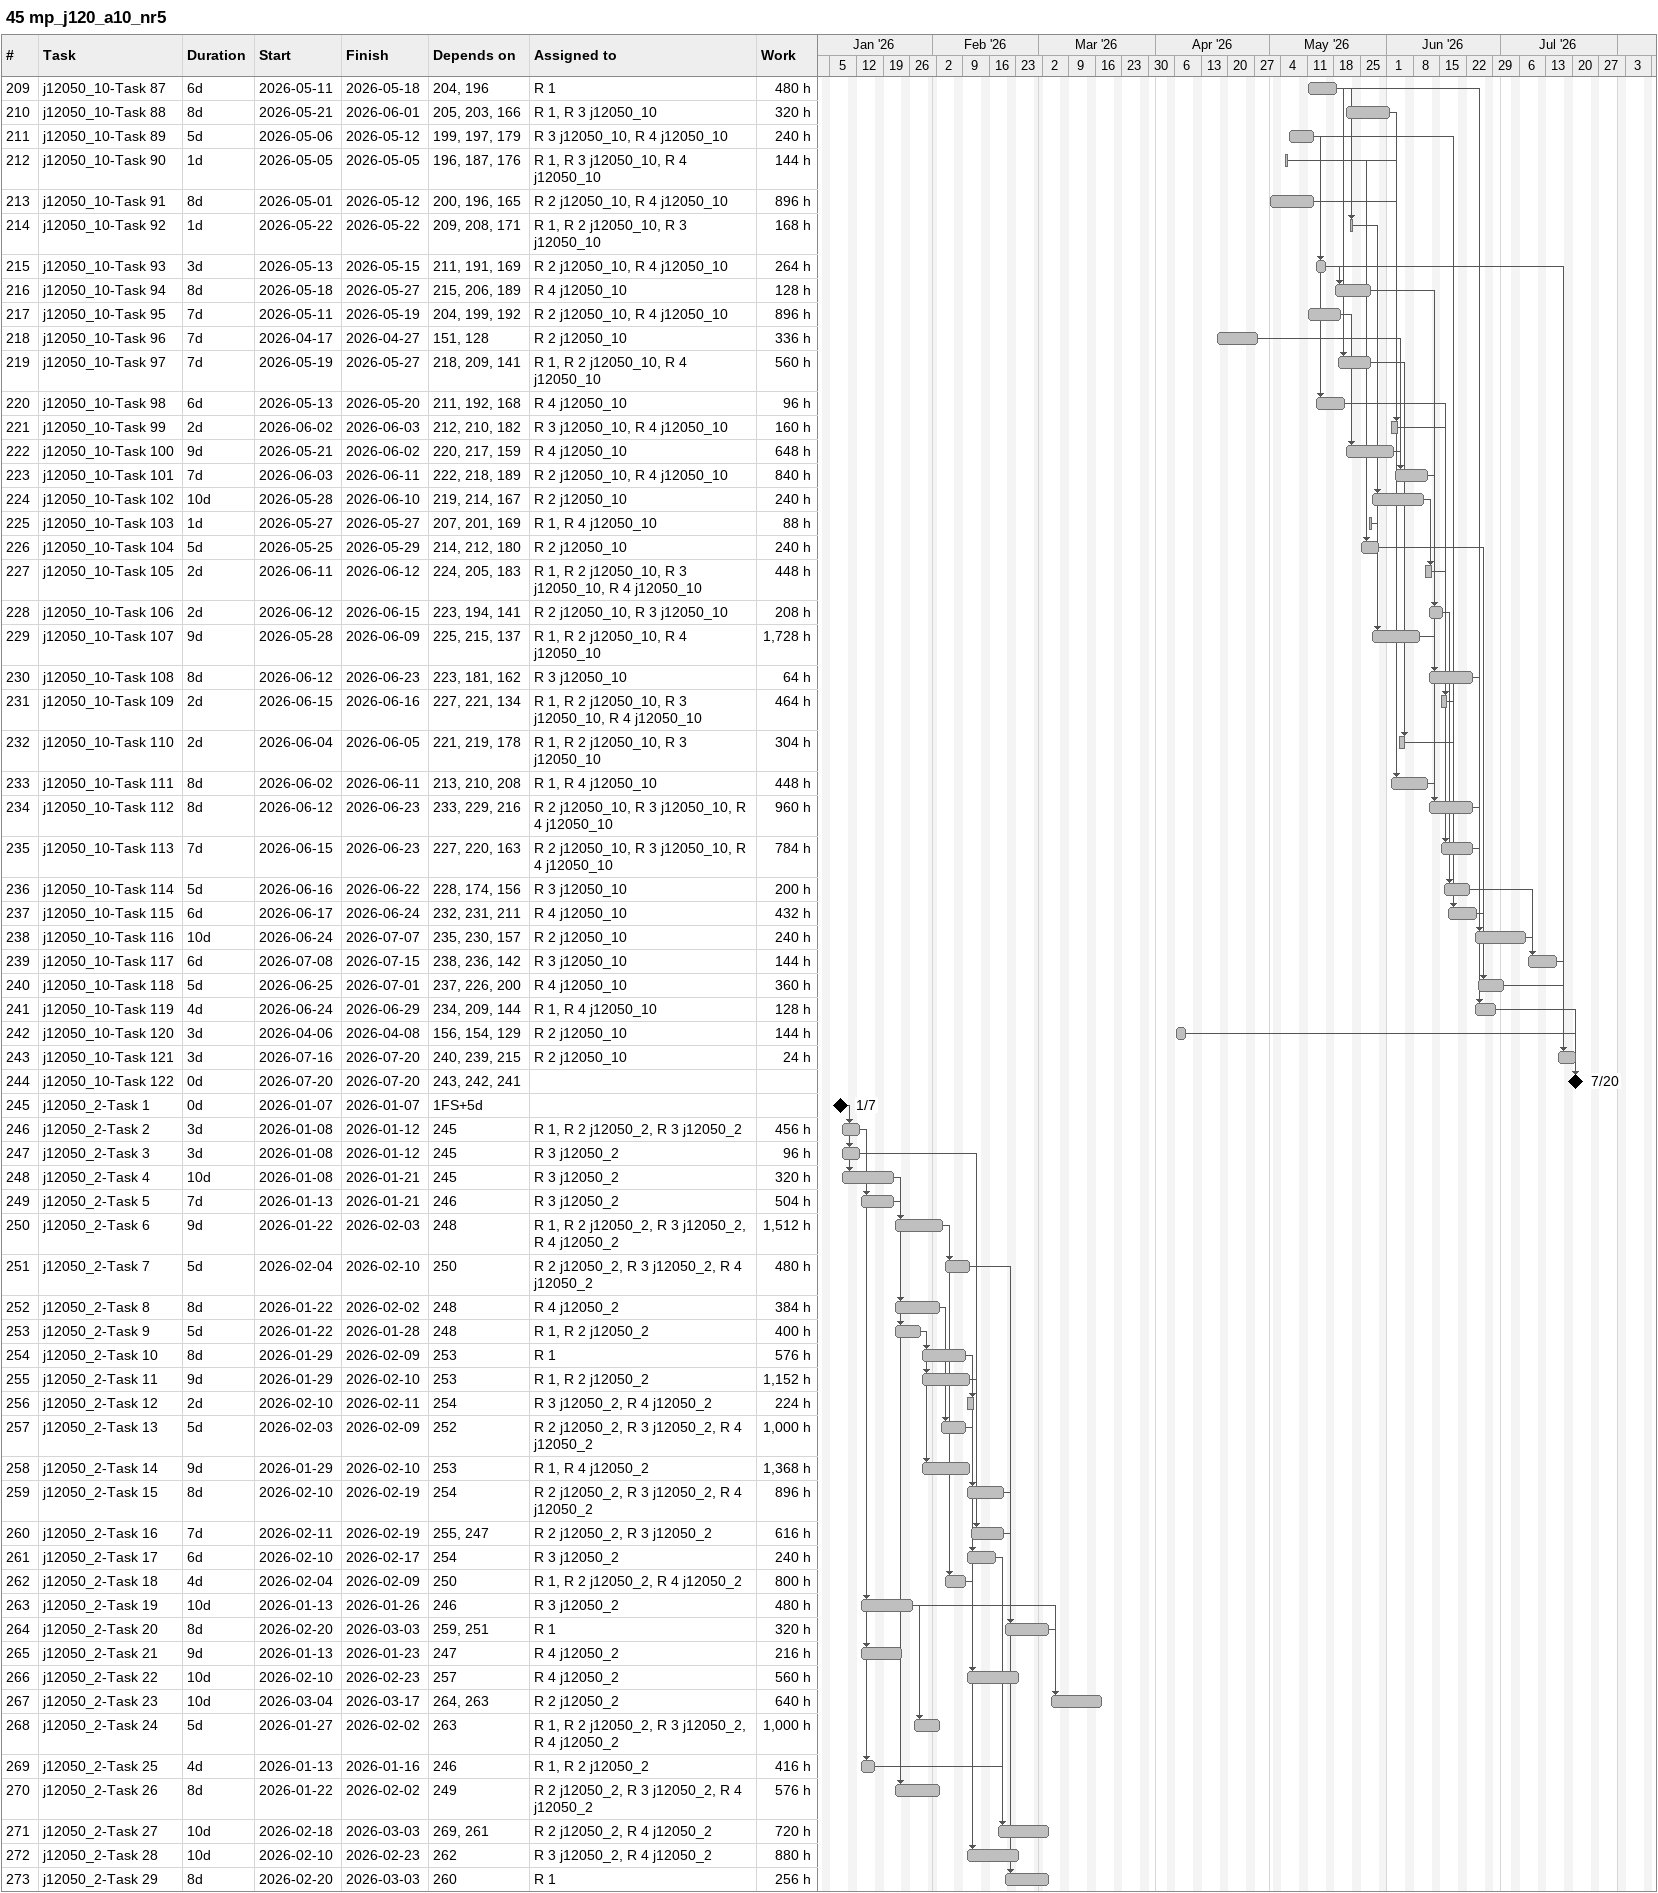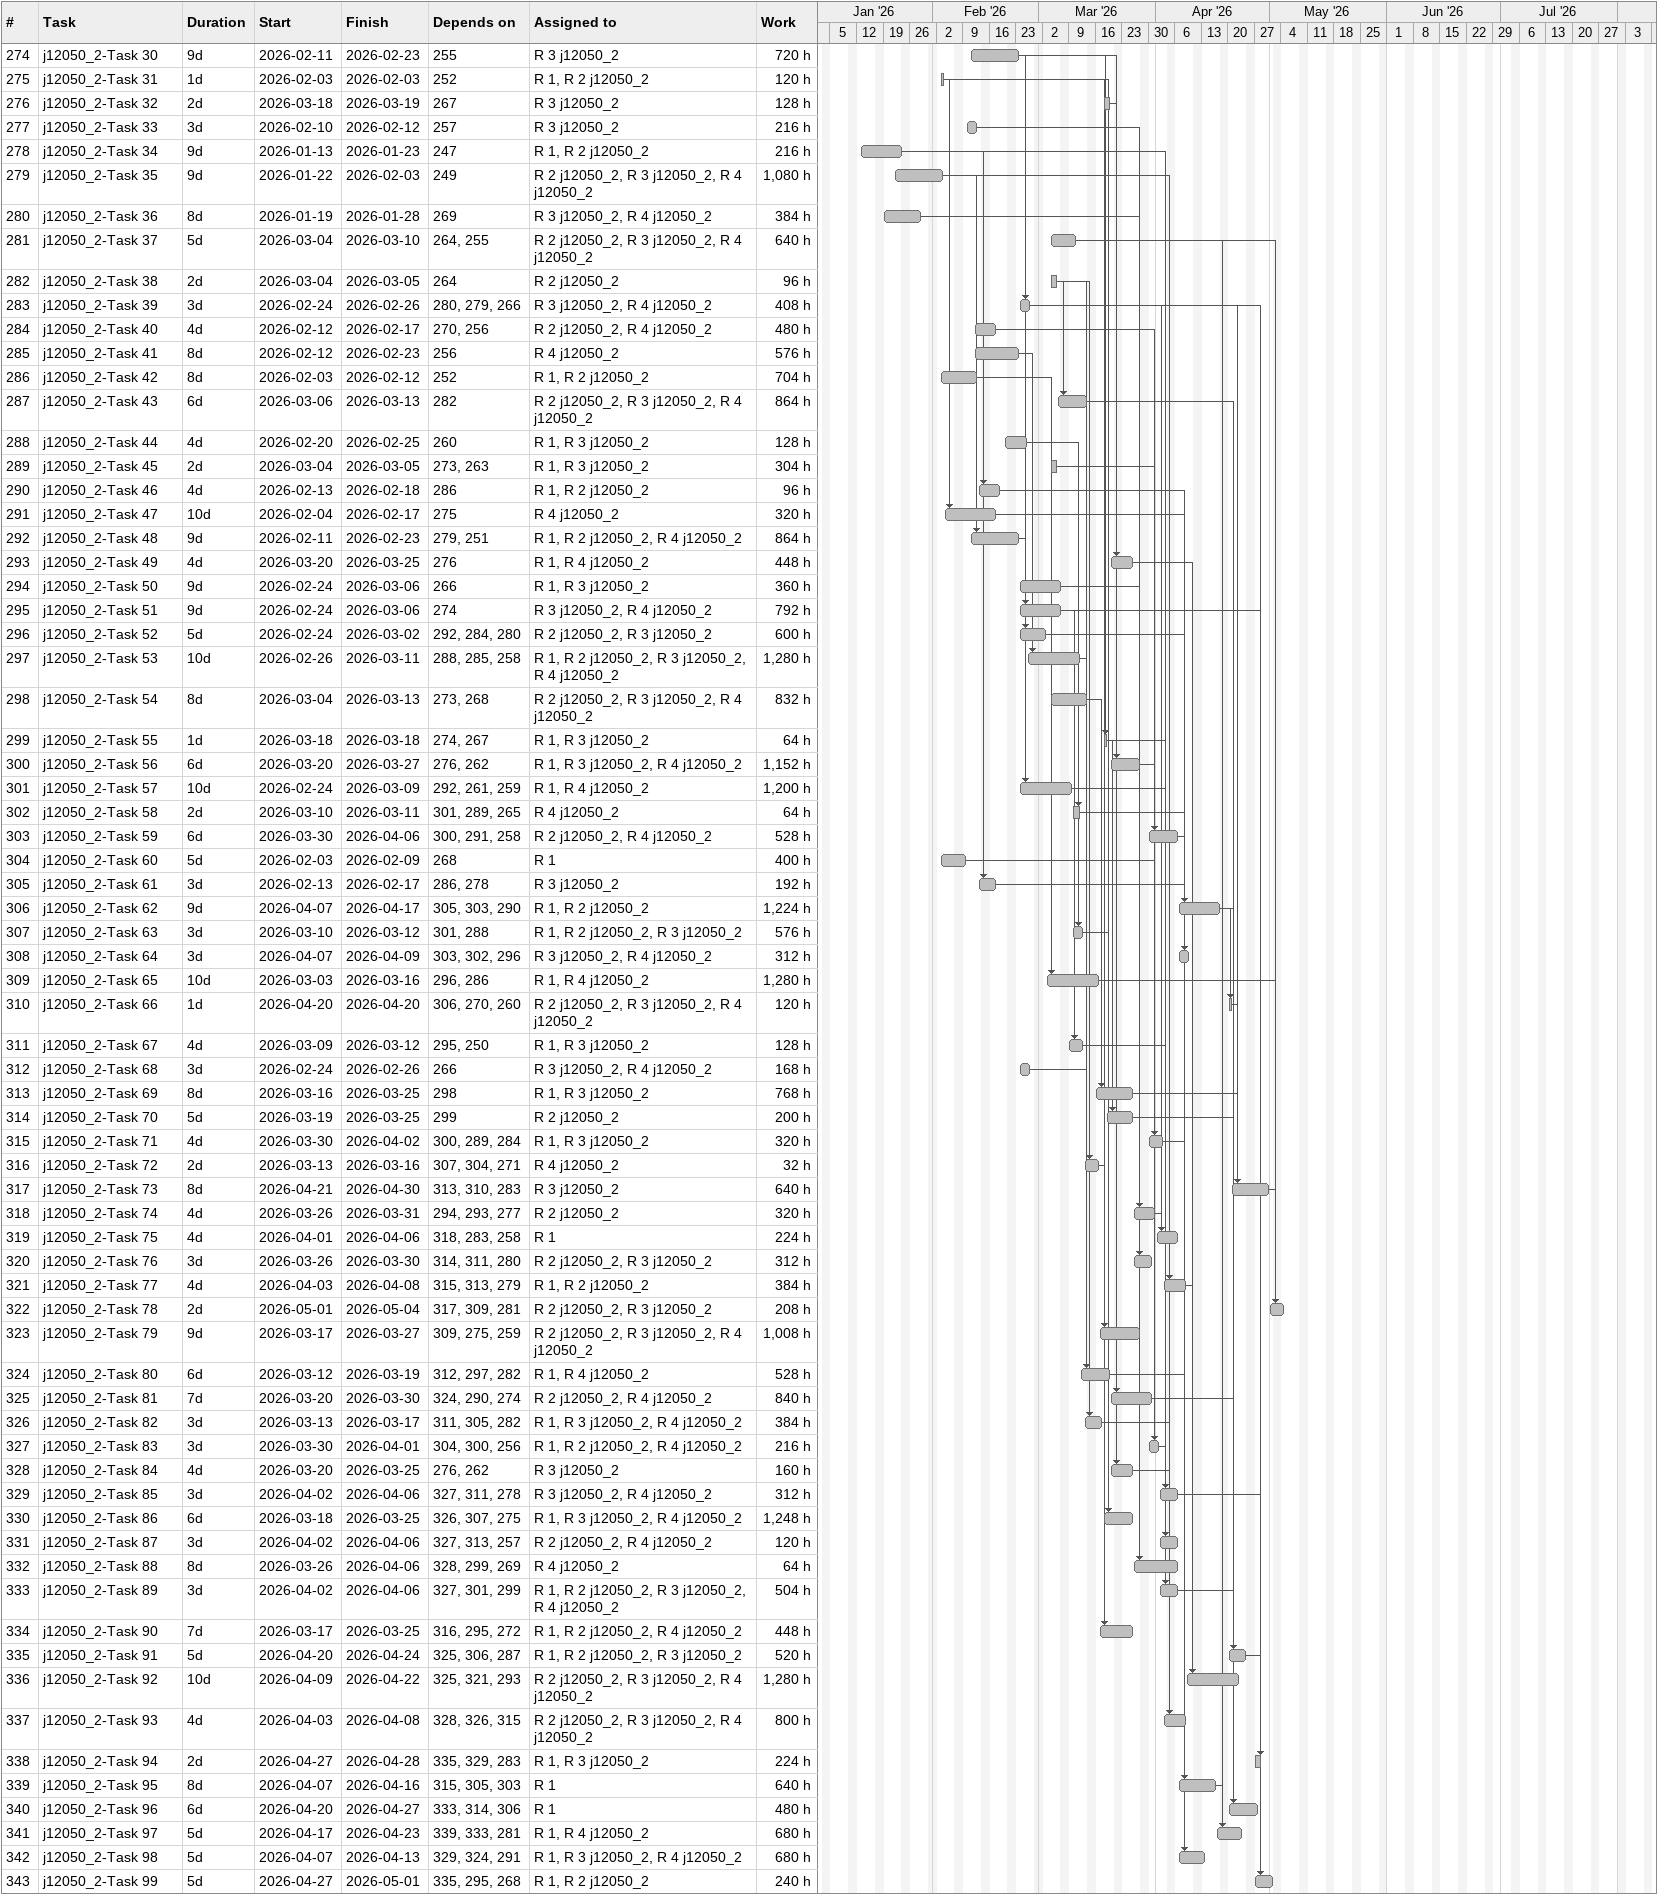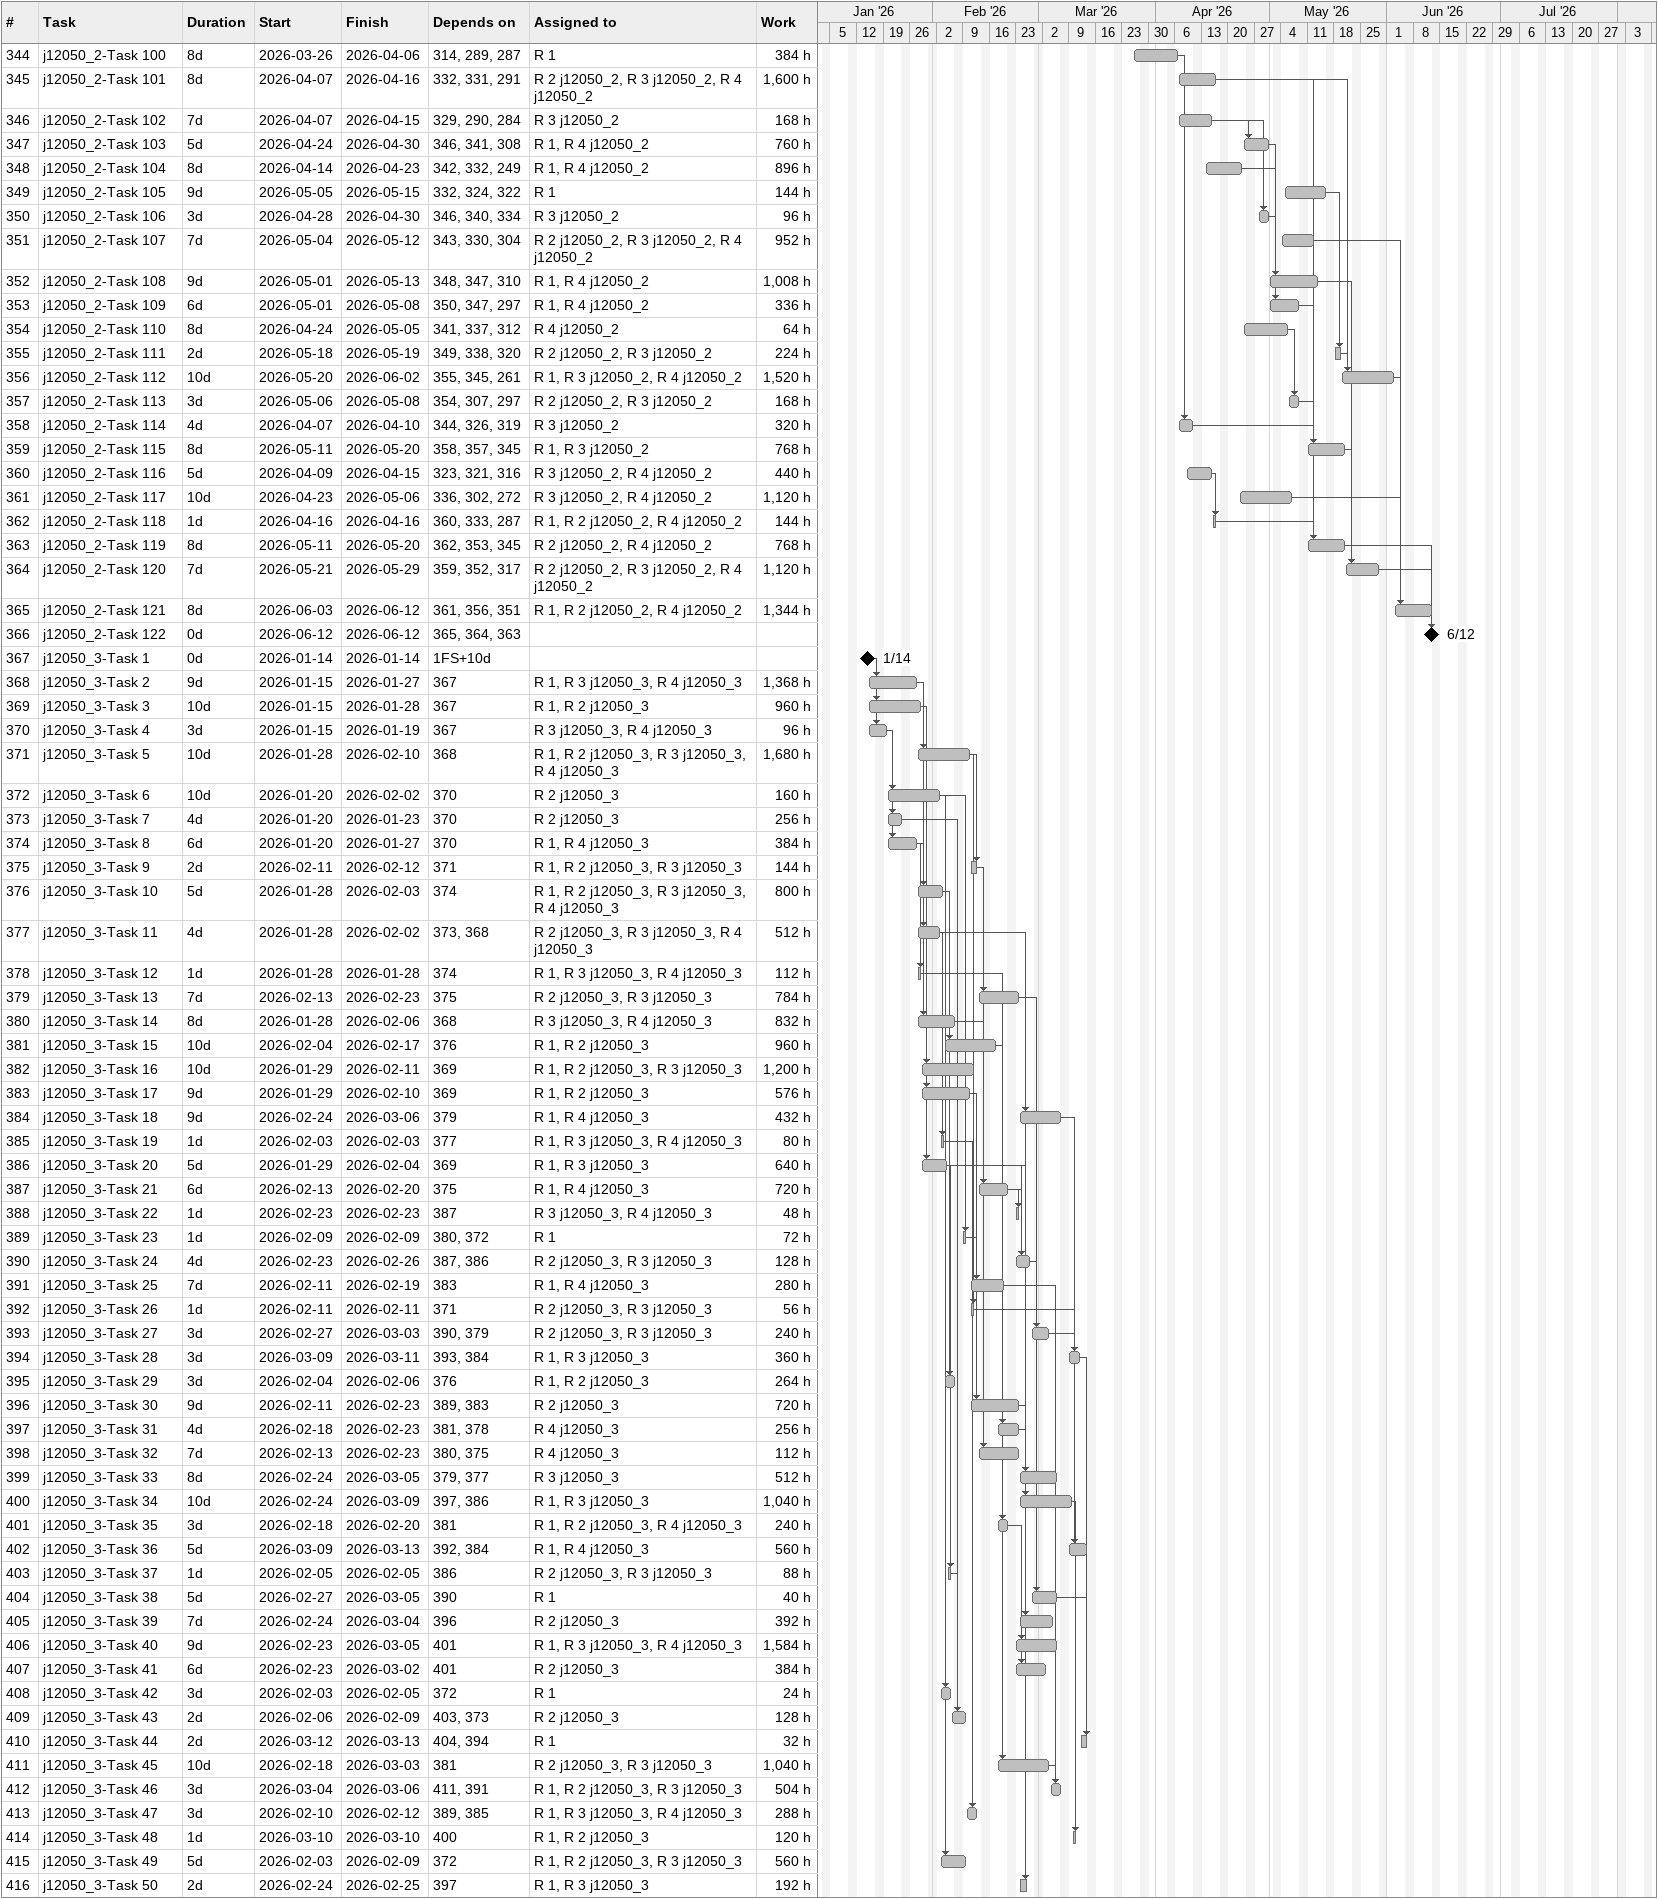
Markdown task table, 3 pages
45 mp_j120_a10_nr5

| ID | Task | Duration | Start | Finish | Predecessors | Resources | Work (h) |
|---|---|---|---|---|---|---|---|
| 209 | j12050_10-Task 87 | 6d | 2026-05-11 | 2026-05-18 | 204, 196 | R 1 | 480 |
| 210 | j12050_10-Task 88 | 8d | 2026-05-21 | 2026-06-01 | 205, 203, 166 | R 1, R 3 j12050_10 | 320 |
| 211 | j12050_10-Task 89 | 5d | 2026-05-06 | 2026-05-12 | 199, 197, 179 | R 3 j12050_10, R 4 j12050_10 | 240 |
| 212 | j12050_10-Task 90 | 1d | 2026-05-05 | 2026-05-05 | 196, 187, 176 | R 1, R 3 j12050_10, R 4 j12050_10 | 144 |
| 213 | j12050_10-Task 91 | 8d | 2026-05-01 | 2026-05-12 | 200, 196, 165 | R 2 j12050_10, R 4 j12050_10 | 896 |
| 214 | j12050_10-Task 92 | 1d | 2026-05-22 | 2026-05-22 | 209, 208, 171 | R 1, R 2 j12050_10, R 3 j12050_10 | 168 |
| 215 | j12050_10-Task 93 | 3d | 2026-05-13 | 2026-05-15 | 211, 191, 169 | R 2 j12050_10, R 4 j12050_10 | 264 |
| 216 | j12050_10-Task 94 | 8d | 2026-05-18 | 2026-05-27 | 215, 206, 189 | R 4 j12050_10 | 128 |
| 217 | j12050_10-Task 95 | 7d | 2026-05-11 | 2026-05-19 | 204, 199, 192 | R 2 j12050_10, R 4 j12050_10 | 896 |
| 218 | j12050_10-Task 96 | 7d | 2026-04-17 | 2026-04-27 | 151, 128 | R 2 j12050_10 | 336 |
| 219 | j12050_10-Task 97 | 7d | 2026-05-19 | 2026-05-27 | 218, 209, 141 | R 1, R 2 j12050_10, R 4 j12050_10 | 560 |
| 220 | j12050_10-Task 98 | 6d | 2026-05-13 | 2026-05-20 | 211, 192, 168 | R 4 j12050_10 | 96 |
| 221 | j12050_10-Task 99 | 2d | 2026-06-02 | 2026-06-03 | 212, 210, 182 | R 3 j12050_10, R 4 j12050_10 | 160 |
| 222 | j12050_10-Task 100 | 9d | 2026-05-21 | 2026-06-02 | 220, 217, 159 | R 4 j12050_10 | 648 |
| 223 | j12050_10-Task 101 | 7d | 2026-06-03 | 2026-06-11 | 222, 218, 189 | R 2 j12050_10, R 4 j12050_10 | 840 |
| 224 | j12050_10-Task 102 | 10d | 2026-05-28 | 2026-06-10 | 219, 214, 167 | R 2 j12050_10 | 240 |
| 225 | j12050_10-Task 103 | 1d | 2026-05-27 | 2026-05-27 | 207, 201, 169 | R 1, R 4 j12050_10 | 88 |
| 226 | j12050_10-Task 104 | 5d | 2026-05-25 | 2026-05-29 | 214, 212, 180 | R 2 j12050_10 | 240 |
| 227 | j12050_10-Task 105 | 2d | 2026-06-11 | 2026-06-12 | 224, 205, 183 | R 1, R 2 j12050_10, R 3 j12050_10, R 4 j12050_10 | 448 |
| 228 | j12050_10-Task 106 | 2d | 2026-06-12 | 2026-06-15 | 223, 194, 141 | R 2 j12050_10, R 3 j12050_10 | 208 |
| 229 | j12050_10-Task 107 | 9d | 2026-05-28 | 2026-06-09 | 225, 215, 137 | R 1, R 2 j12050_10, R 4 j12050_10 | 1728 |
| 230 | j12050_10-Task 108 | 8d | 2026-06-12 | 2026-06-23 | 223, 181, 162 | R 3 j12050_10 | 64 |
| 231 | j12050_10-Task 109 | 2d | 2026-06-15 | 2026-06-16 | 227, 221, 134 | R 1, R 2 j12050_10, R 3 j12050_10, R 4 j12050_10 | 464 |
| 232 | j12050_10-Task 110 | 2d | 2026-06-04 | 2026-06-05 | 221, 219, 178 | R 1, R 2 j12050_10, R 3 j12050_10 | 304 |
| 233 | j12050_10-Task 111 | 8d | 2026-06-02 | 2026-06-11 | 213, 210, 208 | R 1, R 4 j12050_10 | 448 |
| 234 | j12050_10-Task 112 | 8d | 2026-06-12 | 2026-06-23 | 233, 229, 216 | R 2 j12050_10, R 3 j12050_10, R 4 j12050_10 | 960 |
| 235 | j12050_10-Task 113 | 7d | 2026-06-15 | 2026-06-23 | 227, 220, 163 | R 2 j12050_10, R 3 j12050_10, R 4 j12050_10 | 784 |
| 236 | j12050_10-Task 114 | 5d | 2026-06-16 | 2026-06-22 | 228, 174, 156 | R 3 j12050_10 | 200 |
| 237 | j12050_10-Task 115 | 6d | 2026-06-17 | 2026-06-24 | 232, 231, 211 | R 4 j12050_10 | 432 |
| 238 | j12050_10-Task 116 | 10d | 2026-06-24 | 2026-07-07 | 235, 230, 157 | R 2 j12050_10 | 240 |
| 239 | j12050_10-Task 117 | 6d | 2026-07-08 | 2026-07-15 | 238, 236, 142 | R 3 j12050_10 | 144 |
| 240 | j12050_10-Task 118 | 5d | 2026-06-25 | 2026-07-01 | 237, 226, 200 | R 4 j12050_10 | 360 |
| 241 | j12050_10-Task 119 | 4d | 2026-06-24 | 2026-06-29 | 234, 209, 144 | R 1, R 4 j12050_10 | 128 |
| 242 | j12050_10-Task 120 | 3d | 2026-04-06 | 2026-04-08 | 156, 154, 129 | R 2 j12050_10 | 144 |
| 243 | j12050_10-Task 121 | 3d | 2026-07-16 | 2026-07-20 | 240, 239, 215 | R 2 j12050_10 | 24 |
| 244 | j12050_10-Task 122 | 0d | 2026-07-20 | 2026-07-20 | 243, 242, 241 |  |  |
| 245 | j12050_2-Task 1 | 0d | 2026-01-07 | 2026-01-07 | 1FS+5d |  |  |
| 246 | j12050_2-Task 2 | 3d | 2026-01-08 | 2026-01-12 | 245 | R 1, R 2 j12050_2, R 3 j12050_2 | 456 |
| 247 | j12050_2-Task 3 | 3d | 2026-01-08 | 2026-01-12 | 245 | R 3 j12050_2 | 96 |
| 248 | j12050_2-Task 4 | 10d | 2026-01-08 | 2026-01-21 | 245 | R 3 j12050_2 | 320 |
| 249 | j12050_2-Task 5 | 7d | 2026-01-13 | 2026-01-21 | 246 | R 3 j12050_2 | 504 |
| 250 | j12050_2-Task 6 | 9d | 2026-01-22 | 2026-02-03 | 248 | R 1, R 2 j12050_2, R 3 j12050_2, R 4 j12050_2 | 1512 |
| 251 | j12050_2-Task 7 | 5d | 2026-02-04 | 2026-02-10 | 250 | R 2 j12050_2, R 3 j12050_2, R 4 j12050_2 | 480 |
| 252 | j12050_2-Task 8 | 8d | 2026-01-22 | 2026-02-02 | 248 | R 4 j12050_2 | 384 |
| 253 | j12050_2-Task 9 | 5d | 2026-01-22 | 2026-01-28 | 248 | R 1, R 2 j12050_2 | 400 |
| 254 | j12050_2-Task 10 | 8d | 2026-01-29 | 2026-02-09 | 253 | R 1 | 576 |
| 255 | j12050_2-Task 11 | 9d | 2026-01-29 | 2026-02-10 | 253 | R 1, R 2 j12050_2 | 1152 |
| 256 | j12050_2-Task 12 | 2d | 2026-02-10 | 2026-02-11 | 254 | R 3 j12050_2, R 4 j12050_2 | 224 |
| 257 | j12050_2-Task 13 | 5d | 2026-02-03 | 2026-02-09 | 252 | R 2 j12050_2, R 3 j12050_2, R 4 j12050_2 | 1000 |
| 258 | j12050_2-Task 14 | 9d | 2026-01-29 | 2026-02-10 | 253 | R 1, R 4 j12050_2 | 1368 |
| 259 | j12050_2-Task 15 | 8d | 2026-02-10 | 2026-02-19 | 254 | R 2 j12050_2, R 3 j12050_2, R 4 j12050_2 | 896 |
| 260 | j12050_2-Task 16 | 7d | 2026-02-11 | 2026-02-19 | 255, 247 | R 2 j12050_2, R 3 j12050_2 | 616 |
| 261 | j12050_2-Task 17 | 6d | 2026-02-10 | 2026-02-17 | 254 | R 3 j12050_2 | 240 |
| 262 | j12050_2-Task 18 | 4d | 2026-02-04 | 2026-02-09 | 250 | R 1, R 2 j12050_2, R 4 j12050_2 | 800 |
| 263 | j12050_2-Task 19 | 10d | 2026-01-13 | 2026-01-26 | 246 | R 3 j12050_2 | 480 |
| 264 | j12050_2-Task 20 | 8d | 2026-02-20 | 2026-03-03 | 259, 251 | R 1 | 320 |
| 265 | j12050_2-Task 21 | 9d | 2026-01-13 | 2026-01-23 | 247 | R 4 j12050_2 | 216 |
| 266 | j12050_2-Task 22 | 10d | 2026-02-10 | 2026-02-23 | 257 | R 4 j12050_2 | 560 |
| 267 | j12050_2-Task 23 | 10d | 2026-03-04 | 2026-03-17 | 264, 263 | R 2 j12050_2 | 640 |
| 268 | j12050_2-Task 24 | 5d | 2026-01-27 | 2026-02-02 | 263 | R 1, R 2 j12050_2, R 3 j12050_2, R 4 j12050_2 | 1000 |
| 269 | j12050_2-Task 25 | 4d | 2026-01-13 | 2026-01-16 | 246 | R 1, R 2 j12050_2 | 416 |
| 270 | j12050_2-Task 26 | 8d | 2026-01-22 | 2026-02-02 | 249 | R 2 j12050_2, R 3 j12050_2, R 4 j12050_2 | 576 |
| 271 | j12050_2-Task 27 | 10d | 2026-02-18 | 2026-03-03 | 269, 261 | R 2 j12050_2, R 4 j12050_2 | 720 |
| 272 | j12050_2-Task 28 | 10d | 2026-02-10 | 2026-02-23 | 262 | R 3 j12050_2, R 4 j12050_2 | 880 |
| 273 | j12050_2-Task 29 | 8d | 2026-02-20 | 2026-03-03 | 260 | R 1 | 256 |
| 274 | j12050_2-Task 30 | 9d | 2026-02-11 | 2026-02-23 | 255 | R 3 j12050_2 | 720 |
| 275 | j12050_2-Task 31 | 1d | 2026-02-03 | 2026-02-03 | 252 | R 1, R 2 j12050_2 | 120 |
| 276 | j12050_2-Task 32 | 2d | 2026-03-18 | 2026-03-19 | 267 | R 3 j12050_2 | 128 |
| 277 | j12050_2-Task 33 | 3d | 2026-02-10 | 2026-02-12 | 257 | R 3 j12050_2 | 216 |
| 278 | j12050_2-Task 34 | 9d | 2026-01-13 | 2026-01-23 | 247 | R 1, R 2 j12050_2 | 216 |
| 279 | j12050_2-Task 35 | 9d | 2026-01-22 | 2026-02-03 | 249 | R 2 j12050_2, R 3 j12050_2, R 4 j12050_2 | 1080 |
| 280 | j12050_2-Task 36 | 8d | 2026-01-19 | 2026-01-28 | 269 | R 3 j12050_2, R 4 j12050_2 | 384 |
| 281 | j12050_2-Task 37 | 5d | 2026-03-04 | 2026-03-10 | 264, 255 | R 2 j12050_2, R 3 j12050_2, R 4 j12050_2 | 640 |
| 282 | j12050_2-Task 38 | 2d | 2026-03-04 | 2026-03-05 | 264 | R 2 j12050_2 | 96 |
| 283 | j12050_2-Task 39 | 3d | 2026-02-24 | 2026-02-26 | 280, 279, 266 | R 3 j12050_2, R 4 j12050_2 | 408 |
| 284 | j12050_2-Task 40 | 4d | 2026-02-12 | 2026-02-17 | 270, 256 | R 2 j12050_2, R 4 j12050_2 | 480 |
| 285 | j12050_2-Task 41 | 8d | 2026-02-12 | 2026-02-23 | 256 | R 4 j12050_2 | 576 |
| 286 | j12050_2-Task 42 | 8d | 2026-02-03 | 2026-02-12 | 252 | R 1, R 2 j12050_2 | 704 |
| 287 | j12050_2-Task 43 | 6d | 2026-03-06 | 2026-03-13 | 282 | R 2 j12050_2, R 3 j12050_2, R 4 j12050_2 | 864 |
| 288 | j12050_2-Task 44 | 4d | 2026-02-20 | 2026-02-25 | 260 | R 1, R 3 j12050_2 | 128 |
| 289 | j12050_2-Task 45 | 2d | 2026-03-04 | 2026-03-05 | 273, 263 | R 1, R 3 j12050_2 | 304 |
| 290 | j12050_2-Task 46 | 4d | 2026-02-13 | 2026-02-18 | 286 | R 1, R 2 j12050_2 | 96 |
| 291 | j12050_2-Task 47 | 10d | 2026-02-04 | 2026-02-17 | 275 | R 4 j12050_2 | 320 |
| 292 | j12050_2-Task 48 | 9d | 2026-02-11 | 2026-02-23 | 279, 251 | R 1, R 2 j12050_2, R 4 j12050_2 | 864 |
| 293 | j12050_2-Task 49 | 4d | 2026-03-20 | 2026-03-25 | 276 | R 1, R 4 j12050_2 | 448 |
| 294 | j12050_2-Task 50 | 9d | 2026-02-24 | 2026-03-06 | 266 | R 1, R 3 j12050_2 | 360 |
| 295 | j12050_2-Task 51 | 9d | 2026-02-24 | 2026-03-06 | 274 | R 3 j12050_2, R 4 j12050_2 | 792 |
| 296 | j12050_2-Task 52 | 5d | 2026-02-24 | 2026-03-02 | 292, 284, 280 | R 2 j12050_2, R 3 j12050_2 | 600 |
| 297 | j12050_2-Task 53 | 10d | 2026-02-26 | 2026-03-11 | 288, 285, 258 | R 1, R 2 j12050_2, R 3 j12050_2, R 4 j12050_2 | 1280 |
| 298 | j12050_2-Task 54 | 8d | 2026-03-04 | 2026-03-13 | 273, 268 | R 2 j12050_2, R 3 j12050_2, R 4 j12050_2 | 832 |
| 299 | j12050_2-Task 55 | 1d | 2026-03-18 | 2026-03-18 | 274, 267 | R 1, R 3 j12050_2 | 64 |
| 300 | j12050_2-Task 56 | 6d | 2026-03-20 | 2026-03-27 | 276, 262 | R 1, R 3 j12050_2, R 4 j12050_2 | 1152 |
| 301 | j12050_2-Task 57 | 10d | 2026-02-24 | 2026-03-09 | 292, 261, 259 | R 1, R 4 j12050_2 | 1200 |
| 302 | j12050_2-Task 58 | 2d | 2026-03-10 | 2026-03-11 | 301, 289, 265 | R 4 j12050_2 | 64 |
| 303 | j12050_2-Task 59 | 6d | 2026-03-30 | 2026-04-06 | 300, 291, 258 | R 2 j12050_2, R 4 j12050_2 | 528 |
| 304 | j12050_2-Task 60 | 5d | 2026-02-03 | 2026-02-09 | 268 | R 1 | 400 |
| 305 | j12050_2-Task 61 | 3d | 2026-02-13 | 2026-02-17 | 286, 278 | R 3 j12050_2 | 192 |
| 306 | j12050_2-Task 62 | 9d | 2026-04-07 | 2026-04-17 | 305, 303, 290 | R 1, R 2 j12050_2 | 1224 |
| 307 | j12050_2-Task 63 | 3d | 2026-03-10 | 2026-03-12 | 301, 288 | R 1, R 2 j12050_2, R 3 j12050_2 | 576 |
| 308 | j12050_2-Task 64 | 3d | 2026-04-07 | 2026-04-09 | 303, 302, 296 | R 3 j12050_2, R 4 j12050_2 | 312 |
| 309 | j12050_2-Task 65 | 10d | 2026-03-03 | 2026-03-16 | 296, 286 | R 1, R 4 j12050_2 | 1280 |
| 310 | j12050_2-Task 66 | 1d | 2026-04-20 | 2026-04-20 | 306, 270, 260 | R 2 j12050_2, R 3 j12050_2, R 4 j12050_2 | 120 |
| 311 | j12050_2-Task 67 | 4d | 2026-03-09 | 2026-03-12 | 295, 250 | R 1, R 3 j12050_2 | 128 |
| 312 | j12050_2-Task 68 | 3d | 2026-02-24 | 2026-02-26 | 266 | R 3 j12050_2, R 4 j12050_2 | 168 |
| 313 | j12050_2-Task 69 | 8d | 2026-03-16 | 2026-03-25 | 298 | R 1, R 3 j12050_2 | 768 |
| 314 | j12050_2-Task 70 | 5d | 2026-03-19 | 2026-03-25 | 299 | R 2 j12050_2 | 200 |
| 315 | j12050_2-Task 71 | 4d | 2026-03-30 | 2026-04-02 | 300, 289, 284 | R 1, R 3 j12050_2 | 320 |
| 316 | j12050_2-Task 72 | 2d | 2026-03-13 | 2026-03-16 | 307, 304, 271 | R 4 j12050_2 | 32 |
| 317 | j12050_2-Task 73 | 8d | 2026-04-21 | 2026-04-30 | 313, 310, 283 | R 3 j12050_2 | 640 |
| 318 | j12050_2-Task 74 | 4d | 2026-03-26 | 2026-03-31 | 294, 293, 277 | R 2 j12050_2 | 320 |
| 319 | j12050_2-Task 75 | 4d | 2026-04-01 | 2026-04-06 | 318, 283, 258 | R 1 | 224 |
| 320 | j12050_2-Task 76 | 3d | 2026-03-26 | 2026-03-30 | 314, 311, 280 | R 2 j12050_2, R 3 j12050_2 | 312 |
| 321 | j12050_2-Task 77 | 4d | 2026-04-03 | 2026-04-08 | 315, 313, 279 | R 1, R 2 j12050_2 | 384 |
| 322 | j12050_2-Task 78 | 2d | 2026-05-01 | 2026-05-04 | 317, 309, 281 | R 2 j12050_2, R 3 j12050_2 | 208 |
| 323 | j12050_2-Task 79 | 9d | 2026-03-17 | 2026-03-27 | 309, 275, 259 | R 2 j12050_2, R 3 j12050_2, R 4 j12050_2 | 1008 |
| 324 | j12050_2-Task 80 | 6d | 2026-03-12 | 2026-03-19 | 312, 297, 282 | R 1, R 4 j12050_2 | 528 |
| 325 | j12050_2-Task 81 | 7d | 2026-03-20 | 2026-03-30 | 324, 290, 274 | R 2 j12050_2, R 4 j12050_2 | 840 |
| 326 | j12050_2-Task 82 | 3d | 2026-03-13 | 2026-03-17 | 311, 305, 282 | R 1, R 3 j12050_2, R 4 j12050_2 | 384 |
| 327 | j12050_2-Task 83 | 3d | 2026-03-30 | 2026-04-01 | 304, 300, 256 | R 1, R 2 j12050_2, R 4 j12050_2 | 216 |
| 328 | j12050_2-Task 84 | 4d | 2026-03-20 | 2026-03-25 | 276, 262 | R 3 j12050_2 | 160 |
| 329 | j12050_2-Task 85 | 3d | 2026-04-02 | 2026-04-06 | 327, 311, 278 | R 3 j12050_2, R 4 j12050_2 | 312 |
| 330 | j12050_2-Task 86 | 6d | 2026-03-18 | 2026-03-25 | 326, 307, 275 | R 1, R 3 j12050_2, R 4 j12050_2 | 1248 |
| 331 | j12050_2-Task 87 | 3d | 2026-04-02 | 2026-04-06 | 327, 313, 257 | R 2 j12050_2, R 4 j12050_2 | 120 |
| 332 | j12050_2-Task 88 | 8d | 2026-03-26 | 2026-04-06 | 328, 299, 269 | R 4 j12050_2 | 64 |
| 333 | j12050_2-Task 89 | 3d | 2026-04-02 | 2026-04-06 | 327, 301, 299 | R 1, R 2 j12050_2, R 3 j12050_2, R 4 j12050_2 | 504 |
| 334 | j12050_2-Task 90 | 7d | 2026-03-17 | 2026-03-25 | 316, 295, 272 | R 1, R 2 j12050_2, R 4 j12050_2 | 448 |
| 335 | j12050_2-Task 91 | 5d | 2026-04-20 | 2026-04-24 | 325, 306, 287 | R 1, R 2 j12050_2, R 3 j12050_2 | 520 |
| 336 | j12050_2-Task 92 | 10d | 2026-04-09 | 2026-04-22 | 325, 321, 293 | R 2 j12050_2, R 3 j12050_2, R 4 j12050_2 | 1280 |
| 337 | j12050_2-Task 93 | 4d | 2026-04-03 | 2026-04-08 | 328, 326, 315 | R 2 j12050_2, R 3 j12050_2, R 4 j12050_2 | 800 |
| 338 | j12050_2-Task 94 | 2d | 2026-04-27 | 2026-04-28 | 335, 329, 283 | R 1, R 3 j12050_2 | 224 |
| 339 | j12050_2-Task 95 | 8d | 2026-04-07 | 2026-04-16 | 315, 305, 303 | R 1 | 640 |
| 340 | j12050_2-Task 96 | 6d | 2026-04-20 | 2026-04-27 | 333, 314, 306 | R 1 | 480 |
| 341 | j12050_2-Task 97 | 5d | 2026-04-17 | 2026-04-23 | 339, 333, 281 | R 1, R 4 j12050_2 | 680 |
| 342 | j12050_2-Task 98 | 5d | 2026-04-07 | 2026-04-13 | 329, 324, 291 | R 1, R 3 j12050_2, R 4 j12050_2 | 680 |
| 343 | j12050_2-Task 99 | 5d | 2026-04-27 | 2026-05-01 | 335, 295, 268 | R 1, R 2 j12050_2 | 240 |
| 344 | j12050_2-Task 100 | 8d | 2026-03-26 | 2026-04-06 | 314, 289, 287 | R 1 | 384 |
| 345 | j12050_2-Task 101 | 8d | 2026-04-07 | 2026-04-16 | 332, 331, 291 | R 2 j12050_2, R 3 j12050_2, R 4 j12050_2 | 1600 |
| 346 | j12050_2-Task 102 | 7d | 2026-04-07 | 2026-04-15 | 329, 290, 284 | R 3 j12050_2 | 168 |
| 347 | j12050_2-Task 103 | 5d | 2026-04-24 | 2026-04-30 | 346, 341, 308 | R 1, R 4 j12050_2 | 760 |
| 348 | j12050_2-Task 104 | 8d | 2026-04-14 | 2026-04-23 | 342, 332, 249 | R 1, R 4 j12050_2 | 896 |
| 349 | j12050_2-Task 105 | 9d | 2026-05-05 | 2026-05-15 | 332, 324, 322 | R 1 | 144 |
| 350 | j12050_2-Task 106 | 3d | 2026-04-28 | 2026-04-30 | 346, 340, 334 | R 3 j12050_2 | 96 |
| 351 | j12050_2-Task 107 | 7d | 2026-05-04 | 2026-05-12 | 343, 330, 304 | R 2 j12050_2, R 3 j12050_2, R 4 j12050_2 | 952 |
| 352 | j12050_2-Task 108 | 9d | 2026-05-01 | 2026-05-13 | 348, 347, 310 | R 1, R 4 j12050_2 | 1008 |
| 353 | j12050_2-Task 109 | 6d | 2026-05-01 | 2026-05-08 | 350, 347, 297 | R 1, R 4 j12050_2 | 336 |
| 354 | j12050_2-Task 110 | 8d | 2026-04-24 | 2026-05-05 | 341, 337, 312 | R 4 j12050_2 | 64 |
| 355 | j12050_2-Task 111 | 2d | 2026-05-18 | 2026-05-19 | 349, 338, 320 | R 2 j12050_2, R 3 j12050_2 | 224 |
| 356 | j12050_2-Task 112 | 10d | 2026-05-20 | 2026-06-02 | 355, 345, 261 | R 1, R 3 j12050_2, R 4 j12050_2 | 1520 |
| 357 | j12050_2-Task 113 | 3d | 2026-05-06 | 2026-05-08 | 354, 307, 297 | R 2 j12050_2, R 3 j12050_2 | 168 |
| 358 | j12050_2-Task 114 | 4d | 2026-04-07 | 2026-04-10 | 344, 326, 319 | R 3 j12050_2 | 320 |
| 359 | j12050_2-Task 115 | 8d | 2026-05-11 | 2026-05-20 | 358, 357, 345 | R 1, R 3 j12050_2 | 768 |
| 360 | j12050_2-Task 116 | 5d | 2026-04-09 | 2026-04-15 | 323, 321, 316 | R 3 j12050_2, R 4 j12050_2 | 440 |
| 361 | j12050_2-Task 117 | 10d | 2026-04-23 | 2026-05-06 | 336, 302, 272 | R 3 j12050_2, R 4 j12050_2 | 1120 |
| 362 | j12050_2-Task 118 | 1d | 2026-04-16 | 2026-04-16 | 360, 333, 287 | R 1, R 2 j12050_2, R 4 j12050_2 | 144 |
| 363 | j12050_2-Task 119 | 8d | 2026-05-11 | 2026-05-20 | 362, 353, 345 | R 2 j12050_2, R 4 j12050_2 | 768 |
| 364 | j12050_2-Task 120 | 7d | 2026-05-21 | 2026-05-29 | 359, 352, 317 | R 2 j12050_2, R 3 j12050_2, R 4 j12050_2 | 1120 |
| 365 | j12050_2-Task 121 | 8d | 2026-06-03 | 2026-06-12 | 361, 356, 351 | R 1, R 2 j12050_2, R 4 j12050_2 | 1344 |
| 366 | j12050_2-Task 122 | 0d | 2026-06-12 | 2026-06-12 | 365, 364, 363 |  |  |
| 367 | j12050_3-Task 1 | 0d | 2026-01-14 | 2026-01-14 | 1FS+10d |  |  |
| 368 | j12050_3-Task 2 | 9d | 2026-01-15 | 2026-01-27 | 367 | R 1, R 3 j12050_3, R 4 j12050_3 | 1368 |
| 369 | j12050_3-Task 3 | 10d | 2026-01-15 | 2026-01-28 | 367 | R 1, R 2 j12050_3 | 960 |
| 370 | j12050_3-Task 4 | 3d | 2026-01-15 | 2026-01-19 | 367 | R 3 j12050_3, R 4 j12050_3 | 96 |
| 371 | j12050_3-Task 5 | 10d | 2026-01-28 | 2026-02-10 | 368 | R 1, R 2 j12050_3, R 3 j12050_3, R 4 j12050_3 | 1680 |
| 372 | j12050_3-Task 6 | 10d | 2026-01-20 | 2026-02-02 | 370 | R 2 j12050_3 | 160 |
| 373 | j12050_3-Task 7 | 4d | 2026-01-20 | 2026-01-23 | 370 | R 2 j12050_3 | 256 |
| 374 | j12050_3-Task 8 | 6d | 2026-01-20 | 2026-01-27 | 370 | R 1, R 4 j12050_3 | 384 |
| 375 | j12050_3-Task 9 | 2d | 2026-02-11 | 2026-02-12 | 371 | R 1, R 2 j12050_3, R 3 j12050_3 | 144 |
| 376 | j12050_3-Task 10 | 5d | 2026-01-28 | 2026-02-03 | 374 | R 1, R 2 j12050_3, R 3 j12050_3, R 4 j12050_3 | 800 |
| 377 | j12050_3-Task 11 | 4d | 2026-01-28 | 2026-02-02 | 373, 368 | R 2 j12050_3, R 3 j12050_3, R 4 j12050_3 | 512 |
| 378 | j12050_3-Task 12 | 1d | 2026-01-28 | 2026-01-28 | 374 | R 1, R 3 j12050_3, R 4 j12050_3 | 112 |
| 379 | j12050_3-Task 13 | 7d | 2026-02-13 | 2026-02-23 | 375 | R 2 j12050_3, R 3 j12050_3 | 784 |
| 380 | j12050_3-Task 14 | 8d | 2026-01-28 | 2026-02-06 | 368 | R 3 j12050_3, R 4 j12050_3 | 832 |
| 381 | j12050_3-Task 15 | 10d | 2026-02-04 | 2026-02-17 | 376 | R 1, R 2 j12050_3 | 960 |
| 382 | j12050_3-Task 16 | 10d | 2026-01-29 | 2026-02-11 | 369 | R 1, R 2 j12050_3, R 3 j12050_3 | 1200 |
| 383 | j12050_3-Task 17 | 9d | 2026-01-29 | 2026-02-10 | 369 | R 1, R 2 j12050_3 | 576 |
| 384 | j12050_3-Task 18 | 9d | 2026-02-24 | 2026-03-06 | 379 | R 1, R 4 j12050_3 | 432 |
| 385 | j12050_3-Task 19 | 1d | 2026-02-03 | 2026-02-03 | 377 | R 1, R 3 j12050_3, R 4 j12050_3 | 80 |
| 386 | j12050_3-Task 20 | 5d | 2026-01-29 | 2026-02-04 | 369 | R 1, R 3 j12050_3 | 640 |
| 387 | j12050_3-Task 21 | 6d | 2026-02-13 | 2026-02-20 | 375 | R 1, R 4 j12050_3 | 720 |
| 388 | j12050_3-Task 22 | 1d | 2026-02-23 | 2026-02-23 | 387 | R 3 j12050_3, R 4 j12050_3 | 48 |
| 389 | j12050_3-Task 23 | 1d | 2026-02-09 | 2026-02-09 | 380, 372 | R 1 | 72 |
| 390 | j12050_3-Task 24 | 4d | 2026-02-23 | 2026-02-26 | 387, 386 | R 2 j12050_3, R 3 j12050_3 | 128 |
| 391 | j12050_3-Task 25 | 7d | 2026-02-11 | 2026-02-19 | 383 | R 1, R 4 j12050_3 | 280 |
| 392 | j12050_3-Task 26 | 1d | 2026-02-11 | 2026-02-11 | 371 | R 2 j12050_3, R 3 j12050_3 | 56 |
| 393 | j12050_3-Task 27 | 3d | 2026-02-27 | 2026-03-03 | 390, 379 | R 2 j12050_3, R 3 j12050_3 | 240 |
| 394 | j12050_3-Task 28 | 3d | 2026-03-09 | 2026-03-11 | 393, 384 | R 1, R 3 j12050_3 | 360 |
| 395 | j12050_3-Task 29 | 3d | 2026-02-04 | 2026-02-06 | 376 | R 1, R 2 j12050_3 | 264 |
| 396 | j12050_3-Task 30 | 9d | 2026-02-11 | 2026-02-23 | 389, 383 | R 2 j12050_3 | 720 |
| 397 | j12050_3-Task 31 | 4d | 2026-02-18 | 2026-02-23 | 381, 378 | R 4 j12050_3 | 256 |
| 398 | j12050_3-Task 32 | 7d | 2026-02-13 | 2026-02-23 | 380, 375 | R 4 j12050_3 | 112 |
| 399 | j12050_3-Task 33 | 8d | 2026-02-24 | 2026-03-05 | 379, 377 | R 3 j12050_3 | 512 |
| 400 | j12050_3-Task 34 | 10d | 2026-02-24 | 2026-03-09 | 397, 386 | R 1, R 3 j12050_3 | 1040 |
| 401 | j12050_3-Task 35 | 3d | 2026-02-18 | 2026-02-20 | 381 | R 1, R 2 j12050_3, R 4 j12050_3 | 240 |
| 402 | j12050_3-Task 36 | 5d | 2026-03-09 | 2026-03-13 | 392, 384 | R 1, R 4 j12050_3 | 560 |
| 403 | j12050_3-Task 37 | 1d | 2026-02-05 | 2026-02-05 | 386 | R 2 j12050_3, R 3 j12050_3 | 88 |
| 404 | j12050_3-Task 38 | 5d | 2026-02-27 | 2026-03-05 | 390 | R 1 | 40 |
| 405 | j12050_3-Task 39 | 7d | 2026-02-24 | 2026-03-04 | 396 | R 2 j12050_3 | 392 |
| 406 | j12050_3-Task 40 | 9d | 2026-02-23 | 2026-03-05 | 401 | R 1, R 3 j12050_3, R 4 j12050_3 | 1584 |
| 407 | j12050_3-Task 41 | 6d | 2026-02-23 | 2026-03-02 | 401 | R 2 j12050_3 | 384 |
| 408 | j12050_3-Task 42 | 3d | 2026-02-03 | 2026-02-05 | 372 | R 1 | 24 |
| 409 | j12050_3-Task 43 | 2d | 2026-02-06 | 2026-02-09 | 403, 373 | R 2 j12050_3 | 128 |
| 410 | j12050_3-Task 44 | 2d | 2026-03-12 | 2026-03-13 | 404, 394 | R 1 | 32 |
| 411 | j12050_3-Task 45 | 10d | 2026-02-18 | 2026-03-03 | 381 | R 2 j12050_3, R 3 j12050_3 | 1040 |
| 412 | j12050_3-Task 46 | 3d | 2026-03-04 | 2026-03-06 | 411, 391 | R 1, R 2 j12050_3, R 3 j12050_3 | 504 |
| 413 | j12050_3-Task 47 | 3d | 2026-02-10 | 2026-02-12 | 389, 385 | R 1, R 3 j12050_3, R 4 j12050_3 | 288 |
| 414 | j12050_3-Task 48 | 1d | 2026-03-10 | 2026-03-10 | 400 | R 1, R 2 j12050_3 | 120 |
| 415 | j12050_3-Task 49 | 5d | 2026-02-03 | 2026-02-09 | 372 | R 1, R 2 j12050_3, R 3 j12050_3 | 560 |
| 416 | j12050_3-Task 50 | 2d | 2026-02-24 | 2026-02-25 | 397 | R 1, R 3 j12050_3 | 192 |
